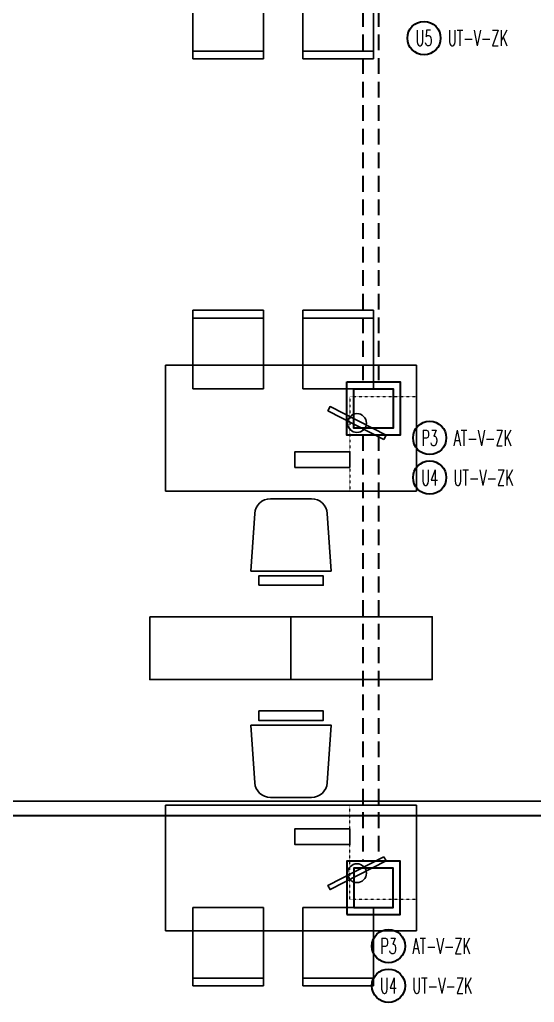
# Model space of a CAD drawing. Extents: x -1439 to 34962, y -872 to 8330.
# Drawn here: x 3068 to 3396, y 1002 to 1627 of the extents above; entities that cross this region are included whole.
import ezdxf
from ezdxf.enums import TextEntityAlignment as Align

# ---------------------------------------------------------------- set-up
doc = ezdxf.new("R2010")
doc.units = 0
doc.linetypes.add('DOT2', pattern=[0.125, 0, -0.125])
doc.linetypes.add('HIDDEN', pattern=[0.375, 0.25, -0.125])
doc.layers.get('0').update_dxf_attribs({"color": 9, "lineweight": 9})
for name, color, linetype, lineweight in [('05', 9, 'Continuous', 9), ('E-KABLO', 7, 'Continuous', 30), ('E-YAZI', 7, 'Continuous', 30)]:
    doc.layers.add(name, color=color, linetype=linetype, lineweight=lineweight)
doc.styles.add('E-YAZI', font='txttw.shx')

# ---------------------------------------------------------------- blocks, each defined once
blk = doc.blocks.new('160lıkcalismamasa-vw')
at = {"lineweight": -3, "ltscale": 0.5}
for p, q in [((2355.98, 2657.5), (2355.98, 2662.5)), ((2355.98, 2662.5), (2400.98, 2662.5)), ((2400.98, 2662.5), (2400.98, 2657.5)), ((2425.98, 2662.5), (2425.98, 2657.5)), ((2470.98, 2662.5), (2425.98, 2662.5)), ((2470.98, 2657.5), (2470.98, 2662.5)), ((2400.98, 2657.5), (2355.98, 2657.5)), ((2355.98, 2657.5), (2355.98, 2612.5)), ((2400.98, 2657.5), (2355.98, 2657.5)), ((2400.98, 2612.5), (2400.98, 2657.5)), ((2425.98, 2657.5), (2470.98, 2657.5)), ((2425.98, 2612.5), (2425.98, 2657.5)), ((2425.98, 2657.5), (2470.98, 2657.5)), ((2470.98, 2657.5), (2470.98, 2612.5)), ((2498.48, 2627.5), (2338.48, 2627.5)), ((2338.48, 2627.5), (2338.48, 2547.5)), ((2498.48, 2547.5), (2498.48, 2627.5)), ((2355.98, 2612.5), (2400.98, 2612.5)), ((2470.98, 2612.5), (2425.98, 2612.5)), ((2338.48, 2547.5), (2498.48, 2547.5))]:
    blk.add_line(p, q, dxfattribs=at)
for points in [[(2477.64, 2580.3), (2479.01, 2582.97), (2443.42, 2601.24), (2442.05, 2598.58)], [(2455.98, 2562.5), (2455.98, 2572.5), (2420.98, 2572.5), (2420.98, 2562.5)], [(2397.98, 2487.5), (2438.98, 2487.5), (2438.98, 2493.5), (2397.98, 2493.5)]]:
    blk.add_lwpolyline(points, close=True, dxfattribs=at)
blk.add_lwpolyline([(2392.98, 2496.5), (2443.98, 2496.5), (2441.59, 2533.15, 0.395265), (2431.61, 2542.5), (2405.34, 2542.5, 0.395265), (2395.37, 2533.15)], format="xyb", close=True, dxfattribs=at)
blk.add_circle((2460.53, 2590.77), 6, dxfattribs=at)
at = {"layer": '05', "linetype": 'DOT2'}
for p, q in [((2498.48, 2607.5), (2455.98, 2607.5)), ((2455.98, 2607.5), (2455.98, 2547.5)), ((2498.48, 2547.5), (2498.48, 2607.5)), ((2455.98, 2547.5), (2498.48, 2547.5))]:
    blk.add_line(p, q, dxfattribs=at)
blk = doc.blocks.new('m-çalışma dolap modül-90')
at = {"lineweight": -3, "ltscale": 0.5}
blk.add_lwpolyline([(-90, 0), (0, 0), (0, 40), (-90, 40)], close=True, dxfattribs=at)
blk = doc.blocks.new('E-DÖŞEME BUAT')
at = {"layer": 'E-YAZI', "color": 3}
blk.add_lwpolyline([(-34, 34), (0, 34), (0, 0), (-34, 0)], close=True, dxfattribs=at)
at = {"layer": 'E-YAZI', "color": 5}
blk.add_lwpolyline([(-29.5, 29.5), (-4.5, 29.5), (-4.5, 4.5), (-29.5, 4.5)], close=True, dxfattribs=at)

msp = doc.modelspace()

# ---------------------------------------------------------------- linework, layer by layer
at = {"layer": 'E-KABLO', "color": 6, "linetype": 'HIDDEN', "ltscale": 40}
for p, q in [((3286.67, 1648), (3286.67, 1397)), ((3286.67, 1363), (3286.67, 1092))]:
    msp.add_line(p, q, dxfattribs=at)
at = {"layer": 'E-KABLO', "color": 4, "linetype": 'HIDDEN', "ltscale": 40}
for p, q in [((3296.67, 1648), (3296.67, 1397)), ((3296.67, 1363), (3296.67, 1092))]:
    msp.add_line(p, q, dxfattribs=at)
at = {"layer": 'E-KABLO', "color": 4, "ltscale": 40}
for p, q in [((2688.46, 1130.02), (3571.65, 1130.26)), ((2695.2, 1120.88), (3571.65, 1120.88))]:
    msp.add_line(p, q, dxfattribs=at)
at = {"layer": 'E-KABLO', "color": 7, "linetype": 'Continuous'}
for centre in [(3325.58, 1615.77), (3329.19, 1361.26), (3329.19, 1336.04), (3302.97, 1037.87), (3302.97, 1012.65)]:
    msp.add_circle(centre, 10.61, dxfattribs=at)

# ---------------------------------------------------------------- block references
at = {"layer": '05', "xscale": -1, "rotation": 180}
for name, p in [('160lıkcalismamasa-vw', (822.36, 4265)), ('m-çalışma dolap modül-90', (3240.84, 1247.5)), ('m-çalışma dolap modül-90', (3330.84, 1247.5)), ('160lıkcalismamasa-vw', (822.36, 3675))]:
    msp.add_blockref(name, p, dxfattribs=at)
at = {"layer": '05'}
msp.add_blockref('160lıkcalismamasa-vw', (822.36, -1220), dxfattribs=at)
at = {"layer": 'E-YAZI', "color": 1}
msp.add_blockref('E-DÖŞEME BUAT', (3310.34, 1363), dxfattribs=at)
at = {"layer": 'E-YAZI', "color": 1, "xscale": -1, "rotation": 180}
msp.add_blockref('E-DÖŞEME BUAT', (3310.34, 1092), dxfattribs=at)

# ---------------------------------------------------------------- texts
at = {"layer": 'E-KABLO', "color": 3, "linetype": 'Continuous', "style": 'E-YAZI', "width": 0.6}
for s, p in [('U5', (3325.58, 1615.77)), ('P3', (3329.19, 1361.26)), ('U4', (3329.19, 1336.04)), ('P3', (3302.97, 1037.87)), ('U4', (3302.97, 1012.65))]:
    msp.add_text(s, height=10, dxfattribs=at).set_placement(p, align=Align.MIDDLE_CENTER)
at = {"layer": 'E-YAZI', "color": 3, "style": 'E-YAZI', "width": 0.6}
for s, p in [('UT-V-ZK', (3340.77, 1610.76, 0)), ('AT-V-ZK', (3344.37, 1356.26, 0)), ('UT-V-ZK', (3344.37, 1331.03, 0)), ('AT-V-ZK', (3318.15, 1032.88, 0)), ('UT-V-ZK', (3318.15, 1007.65, 0))]:
    msp.add_text(s, height=10, dxfattribs=at).set_placement(p)

doc.saveas('drawing.dxf')
